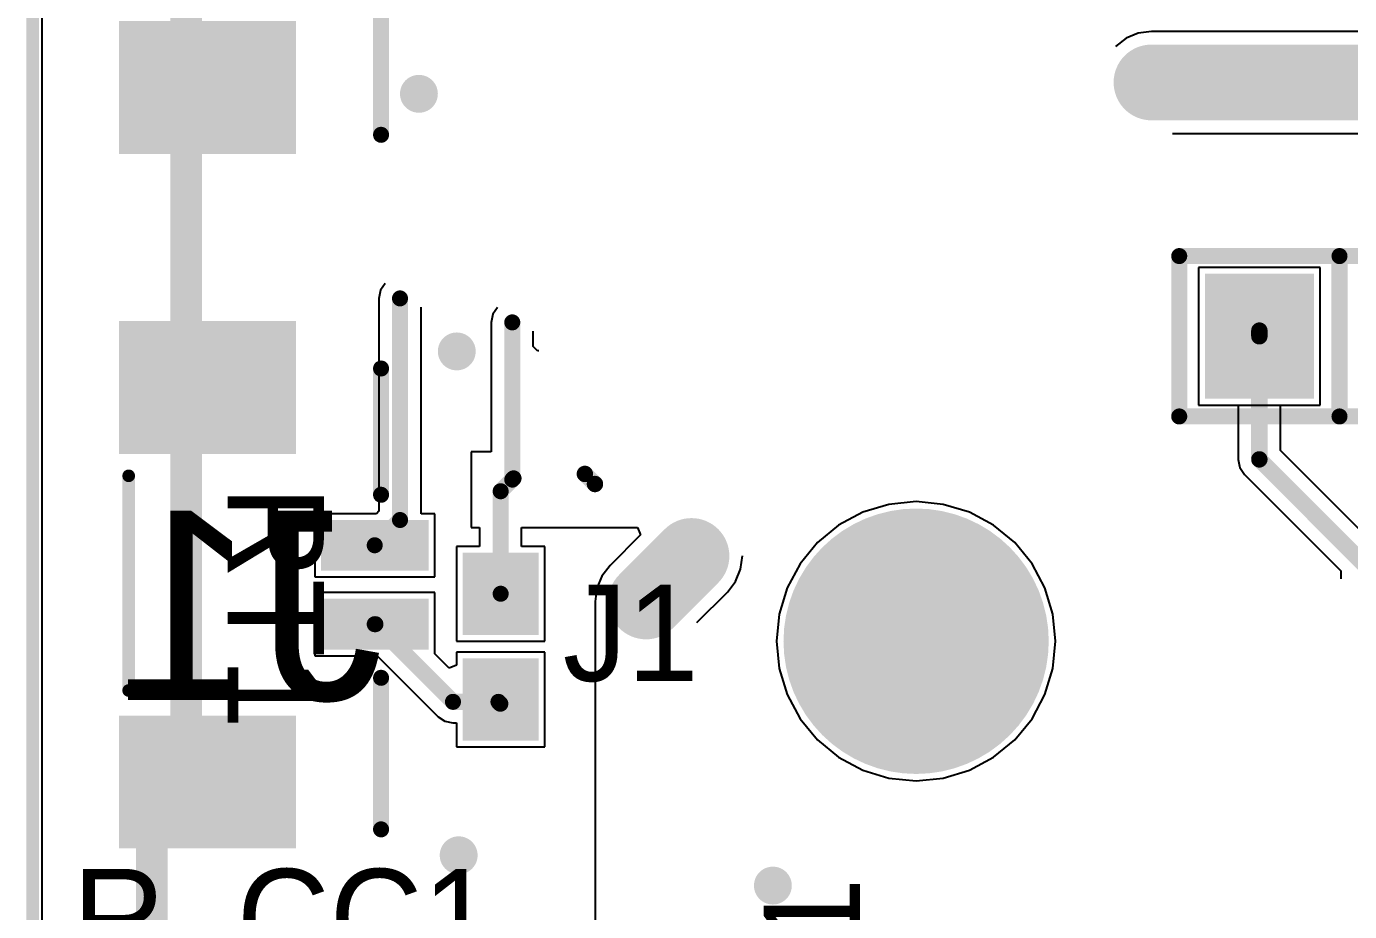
# Model space of a CAD drawing. Extents: x 65.4 to 145.6, y 116.1 to 196.3.
# Drawn here: x 65.43 to 86.4, y 141.91 to 155.92 of the extents above; entities that cross this region are included whole.
import ezdxf

# ---------------------------------------------------------------- set-up
doc = ezdxf.new("R2010")
doc.units = 0
doc.header["$MEASUREMENT"] = 0
doc.layers.get('0').update_dxf_attribs({"linetype": 'CONTINUOUS'})
for name, color, linetype in [('BOTTOMLAYER', 5, 'CONTINUOUS'), ('BOTTOMOVERLAY', 54, 'CONTINUOUS'), ('BOTTOMSOLDER', 6, 'CONTINUOUS'), ('MECHANICAL1', 6, 'CONTINUOUS'), ('MULTILAYER', 9, 'CONTINUOUS'), ('PADHOLELAYER', 156, 'CONTINUOUS'), ('TOPLAYER', 1, 'CONTINUOUS'), ('TOPOVERLAY', 2, 'CONTINUOUS'), ('TOPPASTE', 8, 'CONTINUOUS'), ('TOPSOLDER', 216, 'CONTINUOUS'), ('VIAHOLELAYER', 16, 'CONTINUOUS')]:
    doc.layers.add(name, color=color, linetype=linetype)

# ---------------------------------------------------------------- blocks, each defined once
blk = doc.blocks.new('0603_RES_17')
at = {"layer": 'TOPLAYER'}
for points in [[(-1.184, 0.495), (-2.284, 0.495), (-1.184, -0.505), (-2.284, -0.505)], [(0.492, 0.495), (-0.608, 0.495), (0.492, -0.505), (-0.608, -0.505)]]:
    blk.add_solid(points, dxfattribs=at)
at = {"layer": 'TOPPASTE'}
for points in [[(-1.184, 0.495), (-2.284, 0.495), (-1.184, -0.505), (-2.284, -0.505)], [(0.492, 0.495), (-0.608, 0.495), (0.492, -0.505), (-0.608, -0.505)]]:
    blk.add_solid(points, dxfattribs=at)
at = {"layer": 'TOPSOLDER'}
for points in [[(-1.083, 0.597), (-2.386, 0.597), (-1.083, -0.607), (-2.386, -0.607)], [(0.594, 0.597), (-0.709, 0.597), (0.594, -0.607), (-0.709, -0.607)]]:
    blk.add_solid(points, dxfattribs=at)
blk = doc.blocks.new('SIP5_18')
at = {"layer": 'BOTTOMLAYER', "const_width": 1.524}
for points in [[(2.54, 0.127), (2.54, -0.127)], [(5.08, 0.127), (5.08, -0.127)], [(7.62, 0.127), (7.62, -0.127)], [(10.16, 0.127), (10.16, -0.127)]]:
    blk.add_lwpolyline(points, dxfattribs=at)
at = {"layer": 'BOTTOMLAYER', "const_width": 0.762}
for points in [[(2.159, 0.127, 1), (2.921, 0.127, 1)], [(4.699, 0.127, 1), (5.461, 0.127, 1)], [(7.239, 0.127, 1), (8.001, 0.127, 1)], [(9.779, 0.127, 1), (10.541, 0.127, 1)], [(2.159, -0.127, 1), (2.921, -0.127, 1)], [(4.699, -0.127, 1), (5.461, -0.127, 1)], [(7.239, -0.127, 1), (8.001, -0.127, 1)], [(9.779, -0.127, 1), (10.541, -0.127, 1)]]:
    blk.add_lwpolyline(points, format="xyb", close=True, dxfattribs=at)
at = {"layer": 'BOTTOMLAYER'}
blk.add_solid([(-0.762, -0.889), (0.762, -0.889), (-0.762, 0.889), (0.762, 0.889)], dxfattribs=at)
at = {"layer": 'BOTTOMSOLDER', "const_width": 1.7272}
for points in [[(2.54, 0.127), (2.54, -0.127)], [(5.08, 0.127), (5.08, -0.127)], [(7.62, 0.127), (7.62, -0.127)], [(10.16, 0.127), (10.16, -0.127)]]:
    blk.add_lwpolyline(points, dxfattribs=at)
at = {"layer": 'BOTTOMSOLDER', "const_width": 0.8636}
for points in [[(2.1082, 0.127, 1), (2.9718, 0.127, 1)], [(4.6482, 0.127, 1), (5.5118, 0.127, 1)], [(7.1882, 0.127, 1), (8.0518, 0.127, 1)], [(9.7282, 0.127, 1), (10.5918, 0.127, 1)], [(2.1082, -0.127, 1), (2.9718, -0.127, 1)], [(4.6482, -0.127, 1), (5.5118, -0.127, 1)], [(7.1882, -0.127, 1), (8.0518, -0.127, 1)], [(9.7282, -0.127, 1), (10.5918, -0.127, 1)]]:
    blk.add_lwpolyline(points, format="xyb", close=True, dxfattribs=at)
at = {"layer": 'BOTTOMSOLDER'}
blk.add_solid([(-0.8636, -0.9906), (0.8636, -0.9906), (-0.8636, 0.9906), (0.8636, 0.9906)], dxfattribs=at)
at = {"layer": 'MULTILAYER', "const_width": 1.524}
for points in [[(2.54, 0.127), (2.54, -0.127)], [(5.08, 0.127), (5.08, -0.127)], [(7.62, 0.127), (7.62, -0.127)], [(10.16, 0.127), (10.16, -0.127)]]:
    blk.add_lwpolyline(points, dxfattribs=at)
at = {"layer": 'MULTILAYER', "const_width": 0.762}
for points in [[(2.159, 0.127, 1), (2.921, 0.127, 1)], [(4.699, 0.127, 1), (5.461, 0.127, 1)], [(7.239, 0.127, 1), (8.001, 0.127, 1)], [(9.779, 0.127, 1), (10.541, 0.127, 1)], [(2.159, -0.127, 1), (2.921, -0.127, 1)], [(4.699, -0.127, 1), (5.461, -0.127, 1)], [(7.239, -0.127, 1), (8.001, -0.127, 1)], [(9.779, -0.127, 1), (10.541, -0.127, 1)]]:
    blk.add_lwpolyline(points, format="xyb", close=True, dxfattribs=at)
at = {"layer": 'MULTILAYER'}
blk.add_solid([(-0.762, -0.889), (0.762, -0.889), (-0.762, 0.889), (0.762, 0.889)], dxfattribs=at)
at = {"layer": 'PADHOLELAYER', "const_width": 0.4064}
for points in [[(-0.2032, 0, 1), (0.2032, 0, 1)], [(2.3368, 0, 1), (2.7432, 0, 1)], [(4.8768, 0, 1), (5.2832, 0, 1)], [(7.4168, 0, 1), (7.8232, 0, 1)], [(9.9568, 0, 1), (10.3632, 0, 1)]]:
    blk.add_lwpolyline(points, format="xyb", close=True, dxfattribs=at)
at = {"layer": 'TOPLAYER', "const_width": 1.524}
for points in [[(2.54, 0.127), (2.54, -0.127)], [(5.08, 0.127), (5.08, -0.127)], [(7.62, 0.127), (7.62, -0.127)], [(10.16, 0.127), (10.16, -0.127)]]:
    blk.add_lwpolyline(points, dxfattribs=at)
at = {"layer": 'TOPLAYER', "const_width": 0.762}
for points in [[(2.159, 0.127, 1), (2.921, 0.127, 1)], [(4.699, 0.127, 1), (5.461, 0.127, 1)], [(7.239, 0.127, 1), (8.001, 0.127, 1)], [(9.779, 0.127, 1), (10.541, 0.127, 1)], [(2.159, -0.127, 1), (2.921, -0.127, 1)], [(4.699, -0.127, 1), (5.461, -0.127, 1)], [(7.239, -0.127, 1), (8.001, -0.127, 1)], [(9.779, -0.127, 1), (10.541, -0.127, 1)]]:
    blk.add_lwpolyline(points, format="xyb", close=True, dxfattribs=at)
at = {"layer": 'TOPLAYER'}
blk.add_solid([(-0.762, -0.889), (0.762, -0.889), (-0.762, 0.889), (0.762, 0.889)], dxfattribs=at)
at = {"layer": 'TOPOVERLAY', "const_width": 0.254}
for points in [[(-1.27, 1.27), (11.43, 1.27)], [(-1.27, -1.27), (-1.27, 1.27)], [(1.27, -1.27), (1.27, 1.27)], [(11.43, -1.27), (11.43, 1.27)], [(-1.27, -1.27), (11.43, -1.27)]]:
    blk.add_lwpolyline(points, dxfattribs=at)
at = {"layer": 'TOPOVERLAY', "const_width": 0.127}
for points in [[(-1.3335, 1.27, 1), (-1.2065, 1.27, 1)], [(-1.3335, 1.27, 1), (-1.2065, 1.27, 1)], [(1.2065, 1.27, 1), (1.3335, 1.27, 1)], [(11.3665, 1.27, 1), (11.4935, 1.27, 1)], [(11.3665, 1.27, 1), (11.4935, 1.27, 1)], [(-1.3335, -1.27, 1), (-1.2065, -1.27, 1)], [(-1.3335, -1.27, 1), (-1.2065, -1.27, 1)], [(1.2065, -1.27, 1), (1.3335, -1.27, 1)], [(11.3665, -1.27, 1), (11.4935, -1.27, 1)], [(11.3665, -1.27, 1), (11.4935, -1.27, 1)]]:
    blk.add_lwpolyline(points, format="xyb", close=True, dxfattribs=at)
at = {"layer": 'TOPSOLDER', "const_width": 1.7272}
for points in [[(2.54, 0.127), (2.54, -0.127)], [(5.08, 0.127), (5.08, -0.127)], [(7.62, 0.127), (7.62, -0.127)], [(10.16, 0.127), (10.16, -0.127)]]:
    blk.add_lwpolyline(points, dxfattribs=at)
at = {"layer": 'TOPSOLDER', "const_width": 0.8636}
for points in [[(2.1082, 0.127, 1), (2.9718, 0.127, 1)], [(4.6482, 0.127, 1), (5.5118, 0.127, 1)], [(7.1882, 0.127, 1), (8.0518, 0.127, 1)], [(9.7282, 0.127, 1), (10.5918, 0.127, 1)], [(2.1082, -0.127, 1), (2.9718, -0.127, 1)], [(4.6482, -0.127, 1), (5.5118, -0.127, 1)], [(7.1882, -0.127, 1), (8.0518, -0.127, 1)], [(9.7282, -0.127, 1), (10.5918, -0.127, 1)]]:
    blk.add_lwpolyline(points, format="xyb", close=True, dxfattribs=at)
at = {"layer": 'TOPSOLDER'}
blk.add_solid([(-0.8636, -0.9906), (0.8636, -0.9906), (-0.8636, 0.9906), (0.8636, 0.9906)], dxfattribs=at)
blk = doc.blocks.new('SMT2PIN_83')
at = {"layer": 'TOPLAYER'}
for points in [[(-0.32, -0.83), (0.28, -0.83), (-0.32, 0.67), (0.28, 0.67)], [(0.93, -0.83), (1.53, -0.83), (0.93, 0.67), (1.53, 0.67)], [(-3.47, -4.03), (-1.57, -4.03), (-3.47, -1.43), (-1.57, -1.43)], [(2.78, -4.03), (4.68, -4.03), (2.78, -1.43), (4.68, -1.43)]]:
    blk.add_solid(points, dxfattribs=at)
at = {"layer": 'TOPOVERLAY'}
for points, const_width in [([(-0.82, 0.02), (-2.82, 0.02)], 0.254), ([(4.48, 0.02), (2.08, 0.02)], 0.254), ([(2.28, -3.98), (-1.12, -3.98)], 0.2)]:
    blk.add_lwpolyline(points, dxfattribs=dict(at, const_width=const_width))
for points, const_width in [([(-2.883, 0.02, 1), (-2.756, 0.02, 1)], 0.127), ([(-0.883, 0.02, 1), (-0.756, 0.02, 1)], 0.127), ([(2.016, 0.02, 1), (2.143, 0.02, 1)], 0.127), ([(4.416, 0.02, 1), (4.543, 0.02, 1)], 0.127), ([(-1.17, -3.98, 1), (-1.07, -3.98, 1)], 0.1), ([(2.23, -3.98, 1), (2.33, -3.98, 1)], 0.1)]:
    blk.add_lwpolyline(points, format="xyb", close=True, dxfattribs=dict(at, const_width=const_width))
at = {"layer": 'TOPPASTE'}
for points in [[(-0.32, -0.83), (0.28, -0.83), (-0.32, 0.67), (0.28, 0.67)], [(0.93, -0.83), (1.53, -0.83), (0.93, 0.67), (1.53, 0.67)], [(-3.47, -4.03), (-1.57, -4.03), (-3.47, -1.43), (-1.57, -1.43)], [(2.78, -4.03), (4.68, -4.03), (2.78, -1.43), (4.68, -1.43)]]:
    blk.add_solid(points, dxfattribs=at)
at = {"layer": 'TOPSOLDER'}
for points in [[(-0.422, -0.932), (0.382, -0.932), (-0.422, 0.772), (0.382, 0.772)], [(0.828, -0.932), (1.632, -0.932), (0.828, 0.772), (1.632, 0.772)], [(-3.572, -4.132), (-1.468, -4.132), (-3.572, -1.328), (-1.468, -1.328)], [(2.678, -4.132), (4.782, -4.132), (2.678, -1.328), (4.782, -1.328)]]:
    blk.add_solid(points, dxfattribs=at)
blk = doc.blocks.new('SMT2PIN_84')
at = {"layer": 'TOPLAYER'}
for points in [[(-0.32, -0.83), (0.28, -0.83), (-0.32, 0.67), (0.28, 0.67)], [(0.93, -0.83), (1.53, -0.83), (0.93, 0.67), (1.53, 0.67)], [(-3.47, -4.03), (-1.57, -4.03), (-3.47, -1.43), (-1.57, -1.43)], [(2.78, -4.03), (4.68, -4.03), (2.78, -1.43), (4.68, -1.43)]]:
    blk.add_solid(points, dxfattribs=at)
at = {"layer": 'TOPOVERLAY'}
for points, const_width in [([(-0.82, 0.02), (-2.82, 0.02)], 0.254), ([(4.48, 0.02), (2.08, 0.02)], 0.254), ([(2.28, -3.98), (-1.12, -3.98)], 0.2)]:
    blk.add_lwpolyline(points, dxfattribs=dict(at, const_width=const_width))
for points, const_width in [([(-2.883, 0.02, 1), (-2.756, 0.02, 1)], 0.127), ([(-0.883, 0.02, 1), (-0.756, 0.02, 1)], 0.127), ([(2.016, 0.02, 1), (2.143, 0.02, 1)], 0.127), ([(4.416, 0.02, 1), (4.543, 0.02, 1)], 0.127), ([(-1.17, -3.98, 1), (-1.07, -3.98, 1)], 0.1), ([(2.23, -3.98, 1), (2.33, -3.98, 1)], 0.1)]:
    blk.add_lwpolyline(points, format="xyb", close=True, dxfattribs=dict(at, const_width=const_width))
at = {"layer": 'TOPPASTE'}
for points in [[(-0.32, -0.83), (0.28, -0.83), (-0.32, 0.67), (0.28, 0.67)], [(0.93, -0.83), (1.53, -0.83), (0.93, 0.67), (1.53, 0.67)], [(-3.47, -4.03), (-1.57, -4.03), (-3.47, -1.43), (-1.57, -1.43)], [(2.78, -4.03), (4.68, -4.03), (2.78, -1.43), (4.68, -1.43)]]:
    blk.add_solid(points, dxfattribs=at)
at = {"layer": 'TOPSOLDER'}
for points in [[(-0.422, -0.932), (0.382, -0.932), (-0.422, 0.772), (0.382, 0.772)], [(0.828, -0.932), (1.632, -0.932), (0.828, 0.772), (1.632, 0.772)], [(-3.572, -4.132), (-1.468, -4.132), (-3.572, -1.328), (-1.468, -1.328)], [(2.678, -4.132), (4.782, -4.132), (2.678, -1.328), (4.782, -1.328)]]:
    blk.add_solid(points, dxfattribs=at)

msp = doc.modelspace()

# ---------------------------------------------------------------- linework, layer by layer
at = {"layer": 'BOTTOMLAYER'}
for p, q in [((65.682, 123.836), (65.682, 196.076)), ((83.053, 155.815), (82.859, 155.735)), ((83.262, 155.843), (83.053, 155.815)), ((87.675, 155.843), (83.262, 155.843)), ((82.859, 155.735), (82.691, 155.607)), ((83.596, 154.229), (88.148, 154.229)), ((85.934, 152.105), (84.01, 152.105)), ((84.01, 152.105), (84.01, 149.927)), ((85.934, 149.927), (85.934, 152.105)), ((84.01, 149.927), (84.636, 149.927)), ((84.636, 149.927), (84.636, 149.066)), ((85.308, 149.205), (85.308, 149.927)), ((85.308, 149.927), (85.934, 149.927)), ((86.736, 147.777), (85.308, 149.205)), ((84.636, 149.066), (84.636, 149.066)), ((84.636, 149.066), (84.657, 148.959)), ((84.657, 148.959), (84.661, 148.937)), ((84.661, 148.937), (84.734, 148.828)), ((84.734, 148.828), (84.734, 148.828)), ((84.734, 148.828), (84.734, 148.828)), ((84.734, 148.828), (84.734, 148.828)), ((84.734, 148.828), (84.734, 148.828)), ((84.734, 148.828), (84.734, 148.828)), ((84.734, 148.828), (84.734, 148.828)), ((84.734, 148.828), (86.261, 147.302)), ((79.101, 148.354), (78.686, 148.228)), ((79.532, 148.397), (79.101, 148.354)), ((79.963, 148.354), (79.532, 148.397)), ((80.378, 148.228), (79.963, 148.354)), ((78.686, 148.228), (78.304, 148.024)), ((80.76, 148.024), (80.378, 148.228)), ((78.304, 148.024), (77.969, 147.749)), ((81.095, 147.749), (80.76, 148.024)), ((77.969, 147.749), (77.694, 147.414)), ((81.37, 147.414), (81.095, 147.749)), ((77.694, 147.414), (77.49, 147.032)), ((81.574, 147.032), (81.37, 147.414)), ((86.261, 147.302), (86.261, 147.175)), ((77.49, 147.032), (77.364, 146.617)), ((81.7, 146.617), (81.574, 147.032)), ((77.364, 146.617), (77.321, 146.186)), ((81.743, 146.186), (81.7, 146.617)), ((77.321, 146.186), (77.364, 145.755)), ((81.7, 145.755), (81.743, 146.186)), ((77.364, 145.755), (77.49, 145.34)), ((81.574, 145.34), (81.7, 145.755)), ((77.49, 145.34), (77.694, 144.958)), ((81.37, 144.958), (81.574, 145.34)), ((77.694, 144.958), (77.969, 144.623)), ((81.095, 144.623), (81.37, 144.958)), ((77.969, 144.623), (78.304, 144.348)), ((80.76, 144.348), (81.095, 144.623)), ((78.304, 144.348), (78.686, 144.144)), ((80.378, 144.144), (80.76, 144.348)), ((78.686, 144.144), (79.101, 144.018)), ((79.963, 144.018), (80.378, 144.144)), ((79.101, 144.018), (79.532, 143.975)), ((79.532, 143.975), (79.963, 144.018))]:
    msp.add_line(p, q, dxfattribs=at)
for points, const_width in [([(82.962, 155.036, 1), (83.562, 155.036, 1)], 0.6), ([(82.962, 155.036, 1), (83.562, 155.036, 1)], 0.6), ([(68.052, 154.886, 1), (68.352, 154.886, 1)], 0.3), ([(71.502, 154.856, 1), (71.802, 154.856, 1)], 0.3), ([(84.907, 151.106, 1), (85.037, 151.106, 1)], 0.13), ([(72.102, 150.776, 1), (72.402, 150.776, 1)], 0.3), ([(84.907, 151.016, 1), (85.037, 151.016, 1)], 0.13), ([(84.907, 151.016, 1), (85.037, 151.016, 1)], 0.13), ([(68.052, 150.206, 1), (68.352, 150.206, 1)], 0.3), ([(84.907, 149.066, 1), (85.037, 149.066, 1)], 0.13), ([(84.907, 149.066, 1), (85.037, 149.066, 1)], 0.13), ([(78.532, 146.186, 1), (80.532, 146.186, 1)], 2), ([(68.112, 143.876, 1), (68.412, 143.876, 1)], 0.3), ([(72.132, 142.796, 1), (72.432, 142.796, 1)], 0.3), ([(77.112, 142.316, 1), (77.412, 142.316, 1)], 0.3)]:
    msp.add_lwpolyline(points, format="xyb", close=True, dxfattribs=dict(at, const_width=const_width))
for points, const_width in [([(83.262, 155.036), (88.482, 155.036)], 1.2), ([(84.972, 151.016), (84.972, 151.106)], 0.26), ([(84.972, 149.066), (84.972, 151.016)], 0.26), ([(84.972, 149.066), (87.732, 146.306)], 0.26)]:
    msp.add_lwpolyline(points, dxfattribs=dict(at, const_width=const_width))
at = {"layer": 'BOTTOMSOLDER', "const_width": 2.102}
msp.add_lwpolyline([(78.481, 146.186, 1), (80.583, 146.186, 1)], format="xyb", close=True, dxfattribs=at)
at = {"layer": 'MECHANICAL1', "const_width": 0.2}
msp.add_lwpolyline([(65.532, 116.186), (65.532, 196.186)], dxfattribs=at)
at = {"layer": 'MULTILAYER'}
for points, const_width in [([(68.052, 154.886, 1), (68.352, 154.886, 1)], 0.3), ([(71.502, 154.856, 1), (71.802, 154.856, 1)], 0.3), ([(72.102, 150.776, 1), (72.402, 150.776, 1)], 0.3), ([(68.052, 150.206, 1), (68.352, 150.206, 1)], 0.3), ([(78.532, 146.186, 1), (80.532, 146.186, 1)], 2), ([(68.112, 143.876, 1), (68.412, 143.876, 1)], 0.3), ([(72.132, 142.796, 1), (72.432, 142.796, 1)], 0.3), ([(77.112, 142.316, 1), (77.412, 142.316, 1)], 0.3)]:
    msp.add_lwpolyline(points, format="xyb", close=True, dxfattribs=dict(at, const_width=const_width))
at = {"layer": 'TOPLAYER'}
for p, q in [((65.682, 123.836), (65.682, 196.076)), ((85.934, 152.105), (84.01, 152.105)), ((84.01, 152.105), (84.01, 149.927)), ((85.934, 149.927), (85.934, 152.105)), ((71.116, 151.852), (71.044, 151.744)), ((71.044, 151.744), (71.019, 151.616)), ((71.019, 151.616), (71.019, 148.244)), ((71.685, 148.206), (71.685, 151.478)), ((72.896, 151.472), (72.824, 151.364)), ((72.824, 151.364), (72.799, 151.236)), ((72.799, 151.236), (72.799, 149.186)), ((73.465, 150.853), (73.465, 151.098)), ((73.532, 150.786), (73.465, 150.853)), ((73.555, 150.786), (73.532, 150.786)), ((73.555, 150.786), (73.555, 150.786)), ((73.555, 150.786), (73.555, 150.786)), ((84.01, 149.927), (85.934, 149.927)), ((72.799, 149.186), (72.482, 149.186)), ((72.482, 149.186), (72.482, 147.986)), ((79.101, 148.354), (78.686, 148.228)), ((79.532, 148.397), (79.101, 148.354)), ((79.963, 148.354), (79.532, 148.397)), ((80.378, 148.228), (79.963, 148.354)), ((70.98, 148.206), (70.002, 148.206)), ((70.002, 148.206), (70.002, 147.206)), ((71.019, 148.244), (70.98, 148.206)), ((71.902, 148.206), (71.685, 148.206)), ((71.902, 147.206), (71.902, 148.206)), ((78.686, 148.228), (78.304, 148.024)), ((80.76, 148.024), (80.378, 148.228)), ((72.482, 147.986), (72.614, 147.986)), ((72.614, 147.986), (72.614, 147.688)), ((73.28, 147.688), (73.28, 147.986)), ((73.28, 147.986), (73.782, 147.986)), ((73.782, 147.986), (73.782, 147.986)), ((73.782, 147.986), (73.782, 147.986)), ((73.782, 147.986), (73.782, 147.986)), ((73.782, 147.986), (73.882, 147.986)), ((73.882, 147.986), (73.882, 147.986)), ((73.882, 147.986), (75.115, 147.986)), ((75.164, 147.869), (74.681, 147.387)), ((75.115, 147.986), (75.164, 147.869)), ((78.304, 148.024), (77.969, 147.749)), ((81.095, 147.749), (80.76, 148.024)), ((72.614, 147.688), (72.247, 147.688)), ((72.247, 147.688), (72.247, 146.188)), ((73.647, 147.688), (73.28, 147.688)), ((73.647, 146.188), (73.647, 147.688)), ((77.969, 147.749), (77.694, 147.414)), ((81.37, 147.414), (81.095, 147.749)), ((76.751, 147.327), (76.779, 147.536)), ((76.779, 147.536), (76.779, 147.536)), ((76.779, 147.536), (76.779, 147.536)), ((76.779, 147.536), (76.779, 147.536)), ((77.694, 147.414), (77.49, 147.032)), ((81.574, 147.032), (81.37, 147.414)), ((70.002, 147.206), (71.902, 147.206)), ((74.553, 147.219), (74.473, 147.025)), ((74.681, 147.387), (74.553, 147.219)), ((76.671, 147.133), (76.751, 147.327)), ((74.473, 147.025), (74.445, 146.816)), ((76.543, 146.965), (76.671, 147.133)), ((77.49, 147.032), (77.364, 146.617)), ((81.7, 146.617), (81.574, 147.032)), ((71.902, 146.956), (70.002, 146.956)), ((70.002, 146.956), (70.002, 145.956)), ((71.902, 145.988), (71.902, 146.956)), ((74.445, 146.816), (74.445, 141.334)), ((76.059, 146.482), (76.543, 146.965)), ((77.364, 146.617), (77.321, 146.186)), ((81.743, 146.186), (81.7, 146.617)), ((72.247, 146.188), (73.647, 146.188)), ((77.321, 146.186), (77.364, 145.755)), ((81.7, 145.755), (81.743, 146.186)), ((70.002, 145.956), (70.99, 145.956)), ((70.99, 145.956), (71.956, 144.99)), ((72.129, 145.76), (71.902, 145.988)), ((73.647, 146.012), (72.247, 146.012)), ((72.247, 146.012), (72.247, 145.809)), ((73.647, 144.512), (73.647, 146.012)), ((72.247, 145.809), (72.129, 145.76)), ((77.364, 145.755), (77.49, 145.34)), ((81.574, 145.34), (81.7, 145.755)), ((77.49, 145.34), (77.694, 144.958)), ((81.37, 144.958), (81.574, 145.34)), ((71.956, 144.99), (71.956, 144.99)), ((71.956, 144.99), (71.956, 144.99)), ((71.956, 144.99), (71.956, 144.99)), ((71.956, 144.99), (71.956, 144.99)), ((71.956, 144.99), (71.956, 144.99)), ((71.956, 144.99), (71.956, 144.99)), ((71.956, 144.99), (71.956, 144.99)), ((71.956, 144.99), (71.956, 144.99)), ((71.956, 144.99), (71.956, 144.99)), ((71.956, 144.99), (71.956, 144.99)), ((71.956, 144.99), (71.956, 144.99)), ((71.956, 144.99), (72.064, 144.918)), ((72.064, 144.918), (72.192, 144.893)), ((77.694, 144.958), (77.969, 144.623)), ((81.095, 144.623), (81.37, 144.958)), ((72.192, 144.893), (72.247, 144.893)), ((72.247, 144.893), (72.247, 144.512)), ((72.247, 144.512), (73.647, 144.512)), ((77.969, 144.623), (78.304, 144.348)), ((80.76, 144.348), (81.095, 144.623)), ((78.304, 144.348), (78.686, 144.144)), ((80.378, 144.144), (80.76, 144.348)), ((78.686, 144.144), (79.101, 144.018)), ((79.963, 144.018), (80.378, 144.144)), ((79.101, 144.018), (79.532, 143.975)), ((79.532, 143.975), (79.963, 144.018))]:
    msp.add_line(p, q, dxfattribs=at)
for points, const_width in [([(67.962, 143.906), (67.962, 194.096)], 0.5), ([(71.352, 148.106), (71.352, 151.616)], 0.254), ([(73.132, 148.746), (73.132, 151.236)], 0.254), ([(73.132, 148.746), (73.152, 148.766)], 0.254), ([(74.282, 148.836), (74.442, 148.676)], 0.26), ([(72.947, 148.561), (73.132, 148.746)], 0.254), ([(72.947, 146.938), (72.947, 148.561)], 0.254), ([(70.952, 147.706), (71.352, 148.106)], 0.254), ([(75.252, 146.816), (75.972, 147.536)], 1.2), ([(70.952, 146.456), (70.962, 146.456)], 0.254), ([(70.962, 146.456), (72.192, 145.226)], 0.254), ([(72.192, 145.226), (72.912, 145.226)], 0.254), ([(72.912, 145.226), (72.942, 145.196)], 0.254), ([(67.42, 143.364), (67.962, 143.906)], 0.5), ([(67.42, 139.951), (67.42, 143.364)], 0.5)]:
    msp.add_lwpolyline(points, dxfattribs=dict(at, const_width=const_width))
for points, const_width in [([(68.052, 154.886, 1), (68.352, 154.886, 1)], 0.3), ([(71.502, 154.856, 1), (71.802, 154.856, 1)], 0.3), ([(71.289, 151.616, 1), (71.416, 151.616, 1)], 0.127), ([(71.289, 151.616, 1), (71.416, 151.616, 1)], 0.127), ([(73.068, 151.236, 1), (73.195, 151.236, 1)], 0.127), ([(73.068, 151.236, 1), (73.195, 151.236, 1)], 0.127), ([(72.102, 150.776, 1), (72.402, 150.776, 1)], 0.3), ([(68.052, 150.206, 1), (68.352, 150.206, 1)], 0.3), ([(73.088, 148.766, 1), (73.215, 148.766, 1)], 0.127), ([(74.217, 148.836, 1), (74.347, 148.836, 1)], 0.13), ([(74.217, 148.836, 1), (74.347, 148.836, 1)], 0.13), ([(72.884, 148.561, 1), (73.011, 148.561, 1)], 0.127), ([(72.884, 148.561, 1), (73.011, 148.561, 1)], 0.127), ([(73.068, 148.746, 1), (73.195, 148.746, 1)], 0.127), ([(73.068, 148.746, 1), (73.195, 148.746, 1)], 0.127), ([(73.068, 148.746, 1), (73.195, 148.746, 1)], 0.127), ([(74.377, 148.676, 1), (74.507, 148.676, 1)], 0.13), ([(71.289, 148.106, 1), (71.416, 148.106, 1)], 0.127), ([(71.289, 148.106, 1), (71.416, 148.106, 1)], 0.127), ([(75.672, 147.536, 1), (76.272, 147.536, 1)], 0.6), ([(75.672, 147.536, 1), (76.272, 147.536, 1)], 0.6), ([(78.532, 146.186, 1), (80.532, 146.186, 1)], 2), ([(70.888, 147.706, 1), (71.015, 147.706, 1)], 0.127), ([(74.952, 146.816, 1), (75.552, 146.816, 1)], 0.6), ([(74.952, 146.816, 1), (75.552, 146.816, 1)], 0.6), ([(72.884, 146.938, 1), (73.011, 146.938, 1)], 0.127), ([(70.888, 146.456, 1), (71.015, 146.456, 1)], 0.127), ([(70.899, 146.456, 1), (71.026, 146.456, 1)], 0.127), ([(70.899, 146.456, 1), (71.026, 146.456, 1)], 0.127), ([(72.128, 145.226, 1), (72.255, 145.226, 1)], 0.127), ([(72.128, 145.226, 1), (72.255, 145.226, 1)], 0.127), ([(72.849, 145.226, 1), (72.976, 145.226, 1)], 0.127), ([(72.849, 145.226, 1), (72.976, 145.226, 1)], 0.127), ([(72.879, 145.196, 1), (73.006, 145.196, 1)], 0.127), ([(67.837, 143.906, 1), (68.087, 143.906, 1)], 0.25), ([(67.837, 143.906, 1), (68.087, 143.906, 1)], 0.25), ([(68.112, 143.876, 1), (68.412, 143.876, 1)], 0.3), ([(67.295, 143.364, 1), (67.545, 143.364, 1)], 0.25), ([(67.295, 143.364, 1), (67.545, 143.364, 1)], 0.25), ([(72.132, 142.796, 1), (72.432, 142.796, 1)], 0.3), ([(77.112, 142.316, 1), (77.412, 142.316, 1)], 0.3)]:
    msp.add_lwpolyline(points, format="xyb", close=True, dxfattribs=dict(at, const_width=const_width))
at = {"layer": 'TOPSOLDER', "const_width": 2.102}
msp.add_lwpolyline([(78.481, 146.186, 1), (80.583, 146.186, 1)], format="xyb", close=True, dxfattribs=at)
at = {"layer": 'VIAHOLELAYER'}
for points, const_width in [([(68.127, 154.886, 1), (68.277, 154.886, 1)], 0.15), ([(71.577, 154.856, 1), (71.727, 154.856, 1)], 0.15), ([(72.177, 150.776, 1), (72.327, 150.776, 1)], 0.15), ([(68.127, 150.206, 1), (68.277, 150.206, 1)], 0.15), ([(78.732, 146.186, 1), (80.332, 146.186, 1)], 1.6), ([(68.187, 143.876, 1), (68.337, 143.876, 1)], 0.15), ([(72.207, 142.796, 1), (72.357, 142.796, 1)], 0.15), ([(77.187, 142.316, 1), (77.337, 142.316, 1)], 0.15)]:
    msp.add_lwpolyline(points, format="xyb", close=True, dxfattribs=dict(at, const_width=const_width))

# ---------------------------------------------------------------- block references
for name, p, rotation in [('SMT2PIN_83', (71.032, 158.686), 270), ('SMT2PIN_84', (71.032, 147.686), 270), ('0603_RES_17', (72.942, 146.996), 90)]:
    msp.add_blockref(name, p, dxfattribs=dict(rotation=rotation))
msp.add_blockref('SIP5_18', (84.972, 151.016))

# ---------------------------------------------------------------- texts
at = {"layer": 'BOTTOMOVERLAY', "text_generation_flag": 2}
msp.add_text('J1', height=3, rotation=360, dxfattribs=at).set_placement((71.082, 145.256))
at = {"layer": 'TOPOVERLAY'}
for s, rotation, p in [('RT1', 270, (68.622, 148.646)), ('R_CC1', 360, (66.162, 141.056)), ('R_F1', 90, (78.642, 137.456))]:
    msp.add_text(s, height=1.524, rotation=rotation, dxfattribs=at).set_placement(p)
msp.add_text('J1', height=1.524, dxfattribs=at).set_placement((73.932, 145.556))

doc.saveas('drawing.dxf')
